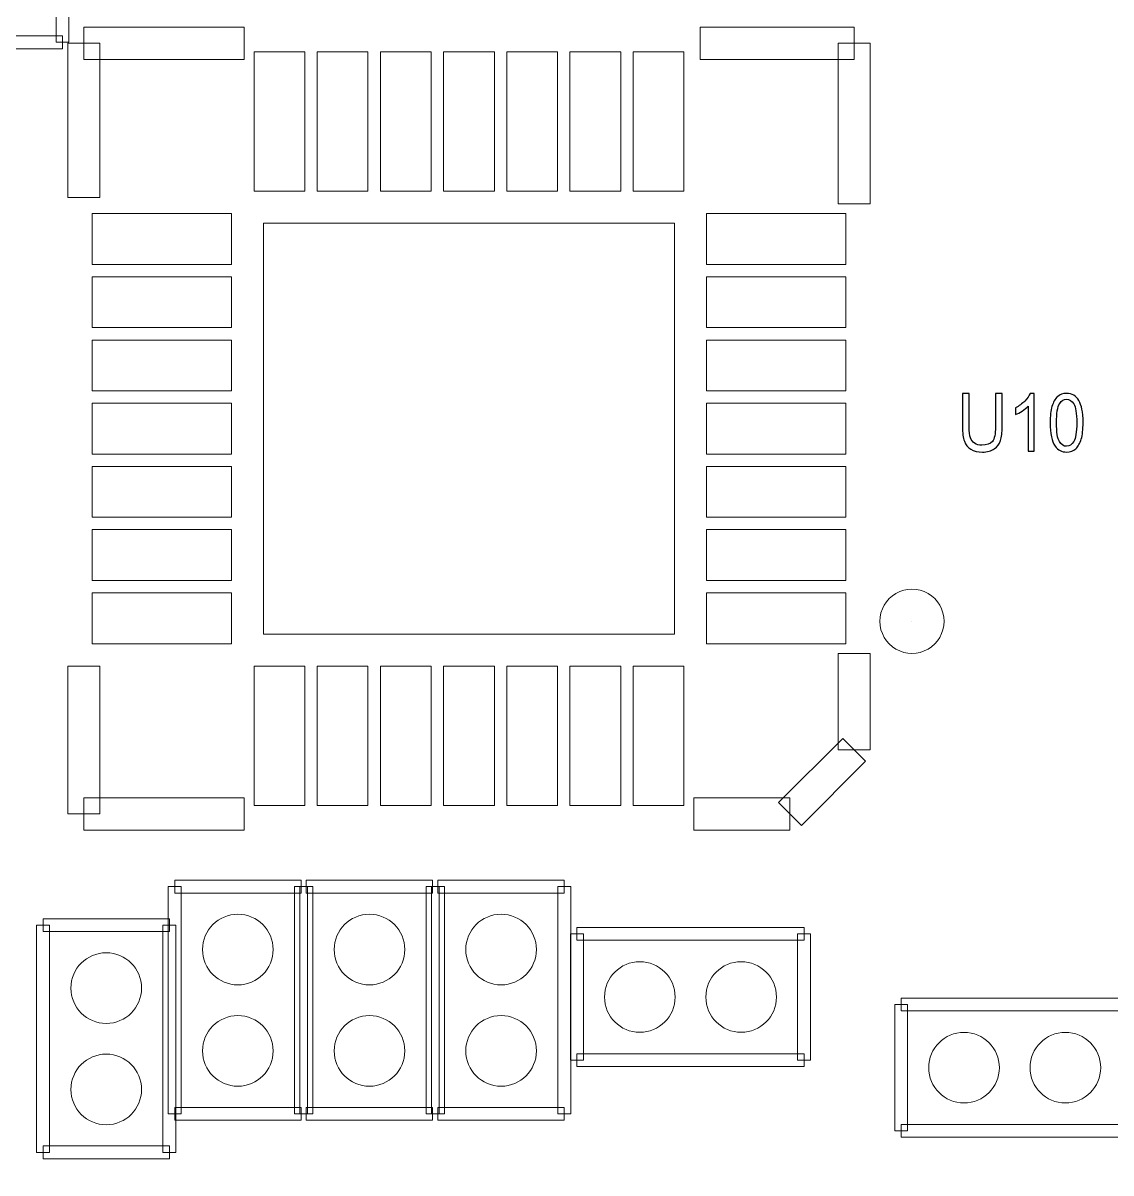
# Model space of a CAD drawing. Header units: millimetres. Extents: x -62 to 58, y -47 to 48.
# Drawn here: x 6.33 to 14.94, y 3.84 to 12.94 of the extents above; entities that cross this region are included whole.
import ezdxf

# ---------------------------------------------------------------- set-up
doc = ezdxf.new("R2010")
doc.units = ezdxf.units.MM
doc.header["$MEASUREMENT"] = 0
for name, color, linetype in [('BG_OUTLINE', 7, 'Continuous'), ('PG_SILKSCREEN_TOP', 7, 'Continuous'), ('PIN_SOLDERMASK_TOP', 7, 'Continuous'), ('RD_SILKSCREEN_TOP', 7, 'Continuous')]:
    doc.layers.add(name, color=color, linetype=linetype)

msp = doc.modelspace()

# ---------------------------------------------------------------- linework, layer by layer
at = {"layer": 'BG_OUTLINE', "lineweight": 9}
msp.add_open_spline([(-39.9999, -35.8165), (-39.9999, -35.8165), (-39.9999, 34.1833), (-39.9999, 34.1833), (-39.9999, 34.1833), (-39.9999, 34.1833), (39.9999, 34.1833), (39.9999, 34.1833), (39.9999, 34.1833), (39.9999, 34.1833), (39.9999, -35.8165), (39.9999, -35.8165), (39.9999, -35.8165), (39.9999, -35.8165), (-39.9999, -35.8165), (-39.9999, -35.8165)], degree=3, knots=[0, 0, 0, 0, 0.25, 0.25, 0.25, 0.25, 0.5, 0.5, 0.5, 0.5, 0.75, 0.75, 0.75, 0.75, 1, 1, 1, 1], dxfattribs=at)
at = {"layer": 'PG_SILKSCREEN_TOP', "lineweight": 9}
for points, knots in [([(6.5879, 13.784), (6.5879, 13.784), (6.6895, 13.784), (6.6895, 13.784), (6.6895, 13.784), (6.6895, 13.784), (6.6895, 12.7843), (6.6895, 12.7843), (6.6895, 12.7843), (6.6895, 12.7843), (6.5879, 12.7843), (6.5879, 12.7843), (6.5879, 12.7843), (6.5879, 12.7843), (6.5879, 13.784), (6.5879, 13.784)], [0, 0, 0, 0, 0.25, 0.25, 0.25, 0.25, 0.5, 0.5, 0.5, 0.5, 0.75, 0.75, 0.75, 0.75, 1, 1, 1, 1]), ([(6.6387, 12.8351), (6.6387, 12.8351), (6.6387, 12.7335), (6.6387, 12.7335), (6.6387, 12.7335), (6.6387, 12.7335), (4.842, 12.7335), (4.842, 12.7335), (4.842, 12.7335), (4.842, 12.7335), (4.842, 12.8351), (4.842, 12.8351), (4.842, 12.8351), (4.842, 12.8351), (6.6387, 12.8351), (6.6387, 12.8351)], [0, 0, 0, 0, 0.25, 0.25, 0.25, 0.25, 0.5, 0.5, 0.5, 0.5, 0.75, 0.75, 0.75, 0.75, 1, 1, 1, 1]), ([(8.0772, 12.9031), (8.0772, 12.9031), (8.0772, 12.6491), (8.0772, 12.6491), (8.0772, 12.6491), (8.0772, 12.6491), (6.8071, 12.6491), (6.8071, 12.6491), (6.8071, 12.6491), (6.8071, 12.6491), (6.8071, 12.9031), (6.8071, 12.9031), (6.8071, 12.9031), (6.8071, 12.9031), (8.0772, 12.9031), (8.0772, 12.9031)], [0, 0, 0, 0, 0.25, 0.25, 0.25, 0.25, 0.5, 0.5, 0.5, 0.5, 0.75, 0.75, 0.75, 0.75, 1, 1, 1, 1]), ([(12.9031, 12.9031), (12.9031, 12.9031), (12.9031, 12.6491), (12.9031, 12.6491), (12.9031, 12.6491), (12.9031, 12.6491), (11.684, 12.6491), (11.684, 12.6491), (11.684, 12.6491), (11.684, 12.6491), (11.684, 12.9031), (11.684, 12.9031), (11.684, 12.9031), (11.684, 12.9031), (12.9031, 12.9031), (12.9031, 12.9031)], [0, 0, 0, 0, 0.25, 0.25, 0.25, 0.25, 0.5, 0.5, 0.5, 0.5, 0.75, 0.75, 0.75, 0.75, 1, 1, 1, 1]), ([(6.6801, 12.7761), (6.6801, 12.7761), (6.9342, 12.7761), (6.9342, 12.7761), (6.9342, 12.7761), (6.9342, 12.7761), (6.9342, 11.5569), (6.9342, 11.5569), (6.9342, 11.5569), (6.9342, 11.5569), (6.6801, 11.5569), (6.6801, 11.5569), (6.6801, 11.5569), (6.6801, 11.5569), (6.6801, 12.7761), (6.6801, 12.7761)], [0, 0, 0, 0, 0.25, 0.25, 0.25, 0.25, 0.5, 0.5, 0.5, 0.5, 0.75, 0.75, 0.75, 0.75, 1, 1, 1, 1]), ([(13.0302, 11.5061), (13.0302, 11.5061), (12.7761, 11.5061), (12.7761, 11.5061), (12.7761, 11.5061), (12.7761, 11.5061), (12.7761, 12.7761), (12.7761, 12.7761), (12.7761, 12.7761), (12.7761, 12.7761), (13.0302, 12.7761), (13.0302, 12.7761), (13.0302, 12.7761), (13.0302, 12.7761), (13.0302, 11.5061), (13.0302, 11.5061)], [0, 0, 0, 0, 0.25, 0.25, 0.25, 0.25, 0.5, 0.5, 0.5, 0.5, 0.75, 0.75, 0.75, 0.75, 1, 1, 1, 1]), ([(13.1063, 8.2041), (13.1063, 8.2949), (13.1548, 8.3787), (13.2333, 8.4241), (13.2333, 8.4241), (13.3119, 8.4695), (13.4088, 8.4695), (13.4873, 8.4241), (13.4873, 8.4241), (13.5659, 8.3787), (13.6143, 8.2949), (13.6143, 8.2041)], [0, 0, 0, 0, 0.333333, 0.333333, 0.333333, 0.333333, 0.666667, 0.666667, 0.666667, 0.666667, 1, 1, 1, 1]), ([(13.6143, 8.2041), (13.6143, 8.1134), (13.5659, 8.0296), (13.4873, 7.9842), (13.4873, 7.9842), (13.4088, 7.9388), (13.3119, 7.9388), (13.2333, 7.9842), (13.2333, 7.9842), (13.1548, 8.0296), (13.1063, 8.1134), (13.1063, 8.2041)], [0, 0, 0, 0, 0.333333, 0.333333, 0.333333, 0.333333, 0.666667, 0.666667, 0.666667, 0.666667, 1, 1, 1, 1]), ([(13.3603, 8.2041), (13.3603, 8.2041), (13.3603, 8.2041), (13.3603, 8.2041), (13.3603, 8.2041), (13.3603, 8.2041), (13.3603, 8.2041), (13.3603, 8.2041), (13.3603, 8.2041), (13.3603, 8.2041), (13.3603, 8.2041), (13.3603, 8.2041)], [0, 0, 0, 0, 0.333333, 0.333333, 0.333333, 0.333333, 0.666667, 0.666667, 0.666667, 0.666667, 1, 1, 1, 1]), ([(13.3603, 8.2041), (13.3603, 8.2041), (13.3603, 8.2041), (13.3603, 8.2041), (13.3603, 8.2041), (13.3603, 8.2041), (13.3603, 8.2041), (13.3603, 8.2041), (13.3603, 8.2041), (13.3603, 8.2041), (13.3603, 8.2041), (13.3603, 8.2041)], [0, 0, 0, 0, 0.333333, 0.333333, 0.333333, 0.333333, 0.666667, 0.666667, 0.666667, 0.666667, 1, 1, 1, 1]), ([(12.7761, 7.9501), (12.7761, 7.9501), (13.0302, 7.9501), (13.0302, 7.9501), (13.0302, 7.9501), (13.0302, 7.9501), (13.0302, 7.1881), (13.0302, 7.1881), (13.0302, 7.1881), (13.0302, 7.1881), (12.7761, 7.1881), (12.7761, 7.1881), (12.7761, 7.1881), (12.7761, 7.1881), (12.7761, 7.9501), (12.7761, 7.9501)], [0, 0, 0, 0, 0.25, 0.25, 0.25, 0.25, 0.5, 0.5, 0.5, 0.5, 0.75, 0.75, 0.75, 0.75, 1, 1, 1, 1]), ([(6.9342, 6.6801), (6.9342, 6.6801), (6.6801, 6.6801), (6.6801, 6.6801), (6.6801, 6.6801), (6.6801, 6.6801), (6.6801, 7.8485), (6.6801, 7.8485), (6.6801, 7.8485), (6.6801, 7.8485), (6.9342, 7.8485), (6.9342, 7.8485), (6.9342, 7.8485), (6.9342, 7.8485), (6.9342, 6.6801), (6.9342, 6.6801)], [0, 0, 0, 0, 0.25, 0.25, 0.25, 0.25, 0.5, 0.5, 0.5, 0.5, 0.75, 0.75, 0.75, 0.75, 1, 1, 1, 1]), ([(12.8133, 7.278), (12.8133, 7.278), (12.993, 7.0983), (12.993, 7.0983), (12.993, 7.0983), (12.993, 7.0983), (12.485, 6.5903), (12.485, 6.5903), (12.485, 6.5903), (12.485, 6.5903), (12.3053, 6.77), (12.3053, 6.77), (12.3053, 6.77), (12.3053, 6.77), (12.8133, 7.278), (12.8133, 7.278)], [0, 0, 0, 0, 0.25, 0.25, 0.25, 0.25, 0.5, 0.5, 0.5, 0.5, 0.75, 0.75, 0.75, 0.75, 1, 1, 1, 1]), ([(8.0772, 6.8071), (8.0772, 6.8071), (8.0772, 6.5531), (8.0772, 6.5531), (8.0772, 6.5531), (8.0772, 6.5531), (6.8071, 6.5531), (6.8071, 6.5531), (6.8071, 6.5531), (6.8071, 6.5531), (6.8071, 6.8071), (6.8071, 6.8071), (6.8071, 6.8071), (6.8071, 6.8071), (8.0772, 6.8071), (8.0772, 6.8071)], [0, 0, 0, 0, 0.25, 0.25, 0.25, 0.25, 0.5, 0.5, 0.5, 0.5, 0.75, 0.75, 0.75, 0.75, 1, 1, 1, 1]), ([(12.3951, 6.8071), (12.3951, 6.8071), (12.3951, 6.5531), (12.3951, 6.5531), (12.3951, 6.5531), (12.3951, 6.5531), (11.6332, 6.5531), (11.6332, 6.5531), (11.6332, 6.5531), (11.6332, 6.5531), (11.6332, 6.8071), (11.6332, 6.8071), (11.6332, 6.8071), (11.6332, 6.8071), (12.3951, 6.8071), (12.3951, 6.8071)], [0, 0, 0, 0, 0.25, 0.25, 0.25, 0.25, 0.5, 0.5, 0.5, 0.5, 0.75, 0.75, 0.75, 0.75, 1, 1, 1, 1]), ([(7.5773, 4.3086), (7.5773, 4.3086), (7.4757, 4.3086), (7.4757, 4.3086), (7.4757, 4.3086), (7.4757, 4.3086), (7.4757, 6.1053), (7.4757, 6.1053), (7.4757, 6.1053), (7.4757, 6.1053), (7.5773, 6.1053), (7.5773, 6.1053), (7.5773, 6.1053), (7.5773, 6.1053), (7.5773, 4.3086), (7.5773, 4.3086)], [0, 0, 0, 0, 0.25, 0.25, 0.25, 0.25, 0.5, 0.5, 0.5, 0.5, 0.75, 0.75, 0.75, 0.75, 1, 1, 1, 1]), ([(7.5265, 6.0545), (7.5265, 6.0545), (7.5265, 6.1561), (7.5265, 6.1561), (7.5265, 6.1561), (7.5265, 6.1561), (8.5262, 6.1561), (8.5262, 6.1561), (8.5262, 6.1561), (8.5262, 6.1561), (8.5262, 6.0545), (8.5262, 6.0545), (8.5262, 6.0545), (8.5262, 6.0545), (7.5265, 6.0545), (7.5265, 6.0545)], [0, 0, 0, 0, 0.25, 0.25, 0.25, 0.25, 0.5, 0.5, 0.5, 0.5, 0.75, 0.75, 0.75, 0.75, 1, 1, 1, 1]), ([(8.4754, 6.1053), (8.4754, 6.1053), (8.577, 6.1053), (8.577, 6.1053), (8.577, 6.1053), (8.577, 6.1053), (8.577, 4.3086), (8.577, 4.3086), (8.577, 4.3086), (8.577, 4.3086), (8.4754, 4.3086), (8.4754, 4.3086), (8.4754, 4.3086), (8.4754, 4.3086), (8.4754, 6.1053), (8.4754, 6.1053)], [0, 0, 0, 0, 0.25, 0.25, 0.25, 0.25, 0.5, 0.5, 0.5, 0.5, 0.75, 0.75, 0.75, 0.75, 1, 1, 1, 1]), ([(8.6187, 4.3086), (8.6187, 4.3086), (8.5171, 4.3086), (8.5171, 4.3086), (8.5171, 4.3086), (8.5171, 4.3086), (8.5171, 6.1053), (8.5171, 6.1053), (8.5171, 6.1053), (8.5171, 6.1053), (8.6187, 6.1053), (8.6187, 6.1053), (8.6187, 6.1053), (8.6187, 6.1053), (8.6187, 4.3086), (8.6187, 4.3086)], [0, 0, 0, 0, 0.25, 0.25, 0.25, 0.25, 0.5, 0.5, 0.5, 0.5, 0.75, 0.75, 0.75, 0.75, 1, 1, 1, 1]), ([(8.5679, 6.0545), (8.5679, 6.0545), (8.5679, 6.1561), (8.5679, 6.1561), (8.5679, 6.1561), (8.5679, 6.1561), (9.5676, 6.1561), (9.5676, 6.1561), (9.5676, 6.1561), (9.5676, 6.1561), (9.5676, 6.0545), (9.5676, 6.0545), (9.5676, 6.0545), (9.5676, 6.0545), (8.5679, 6.0545), (8.5679, 6.0545)], [0, 0, 0, 0, 0.25, 0.25, 0.25, 0.25, 0.5, 0.5, 0.5, 0.5, 0.75, 0.75, 0.75, 0.75, 1, 1, 1, 1]), ([(9.5168, 6.1053), (9.5168, 6.1053), (9.6184, 6.1053), (9.6184, 6.1053), (9.6184, 6.1053), (9.6184, 6.1053), (9.6184, 4.3086), (9.6184, 4.3086), (9.6184, 4.3086), (9.6184, 4.3086), (9.5168, 4.3086), (9.5168, 4.3086), (9.5168, 4.3086), (9.5168, 4.3086), (9.5168, 6.1053), (9.5168, 6.1053)], [0, 0, 0, 0, 0.25, 0.25, 0.25, 0.25, 0.5, 0.5, 0.5, 0.5, 0.75, 0.75, 0.75, 0.75, 1, 1, 1, 1]), ([(9.6601, 4.3086), (9.6601, 4.3086), (9.5585, 4.3086), (9.5585, 4.3086), (9.5585, 4.3086), (9.5585, 4.3086), (9.5585, 6.1053), (9.5585, 6.1053), (9.5585, 6.1053), (9.5585, 6.1053), (9.6601, 6.1053), (9.6601, 6.1053), (9.6601, 6.1053), (9.6601, 6.1053), (9.6601, 4.3086), (9.6601, 4.3086)], [0, 0, 0, 0, 0.25, 0.25, 0.25, 0.25, 0.5, 0.5, 0.5, 0.5, 0.75, 0.75, 0.75, 0.75, 1, 1, 1, 1]), ([(9.6093, 6.0545), (9.6093, 6.0545), (9.6093, 6.1561), (9.6093, 6.1561), (9.6093, 6.1561), (9.6093, 6.1561), (10.609, 6.1561), (10.609, 6.1561), (10.609, 6.1561), (10.609, 6.1561), (10.609, 6.0545), (10.609, 6.0545), (10.609, 6.0545), (10.609, 6.0545), (9.6093, 6.0545), (9.6093, 6.0545)], [0, 0, 0, 0, 0.25, 0.25, 0.25, 0.25, 0.5, 0.5, 0.5, 0.5, 0.75, 0.75, 0.75, 0.75, 1, 1, 1, 1]), ([(10.5582, 6.1053), (10.5582, 6.1053), (10.6598, 6.1053), (10.6598, 6.1053), (10.6598, 6.1053), (10.6598, 6.1053), (10.6598, 4.3086), (10.6598, 4.3086), (10.6598, 4.3086), (10.6598, 4.3086), (10.5582, 4.3086), (10.5582, 4.3086), (10.5582, 4.3086), (10.5582, 4.3086), (10.5582, 6.1053), (10.5582, 6.1053)], [0, 0, 0, 0, 0.25, 0.25, 0.25, 0.25, 0.5, 0.5, 0.5, 0.5, 0.75, 0.75, 0.75, 0.75, 1, 1, 1, 1]), ([(6.4851, 5.7497), (6.4851, 5.7497), (6.4851, 5.8513), (6.4851, 5.8513), (6.4851, 5.8513), (6.4851, 5.8513), (7.4848, 5.8513), (7.4848, 5.8513), (7.4848, 5.8513), (7.4848, 5.8513), (7.4848, 5.7497), (7.4848, 5.7497), (7.4848, 5.7497), (7.4848, 5.7497), (6.4851, 5.7497), (6.4851, 5.7497)], [0, 0, 0, 0, 0.25, 0.25, 0.25, 0.25, 0.5, 0.5, 0.5, 0.5, 0.75, 0.75, 0.75, 0.75, 1, 1, 1, 1]), ([(6.5359, 4.0038), (6.5359, 4.0038), (6.4343, 4.0038), (6.4343, 4.0038), (6.4343, 4.0038), (6.4343, 4.0038), (6.4343, 5.8005), (6.4343, 5.8005), (6.4343, 5.8005), (6.4343, 5.8005), (6.5359, 5.8005), (6.5359, 5.8005), (6.5359, 5.8005), (6.5359, 5.8005), (6.5359, 4.0038), (6.5359, 4.0038)], [0, 0, 0, 0, 0.25, 0.25, 0.25, 0.25, 0.5, 0.5, 0.5, 0.5, 0.75, 0.75, 0.75, 0.75, 1, 1, 1, 1]), ([(7.434, 5.8005), (7.434, 5.8005), (7.5356, 5.8005), (7.5356, 5.8005), (7.5356, 5.8005), (7.5356, 5.8005), (7.5356, 4.0038), (7.5356, 4.0038), (7.5356, 4.0038), (7.5356, 4.0038), (7.434, 4.0038), (7.434, 4.0038), (7.434, 4.0038), (7.434, 4.0038), (7.434, 5.8005), (7.434, 5.8005)], [0, 0, 0, 0, 0.25, 0.25, 0.25, 0.25, 0.5, 0.5, 0.5, 0.5, 0.75, 0.75, 0.75, 0.75, 1, 1, 1, 1]), ([(10.7602, 4.7325), (10.7602, 4.7325), (10.6586, 4.7325), (10.6586, 4.7325), (10.6586, 4.7325), (10.6586, 4.7325), (10.6586, 5.7322), (10.6586, 5.7322), (10.6586, 5.7322), (10.6586, 5.7322), (10.7602, 5.7322), (10.7602, 5.7322), (10.7602, 5.7322), (10.7602, 5.7322), (10.7602, 4.7325), (10.7602, 4.7325)], [0, 0, 0, 0, 0.25, 0.25, 0.25, 0.25, 0.5, 0.5, 0.5, 0.5, 0.75, 0.75, 0.75, 0.75, 1, 1, 1, 1]), ([(10.7094, 5.6814), (10.7094, 5.6814), (10.7094, 5.783), (10.7094, 5.783), (10.7094, 5.783), (10.7094, 5.783), (12.5061, 5.783), (12.5061, 5.783), (12.5061, 5.783), (12.5061, 5.783), (12.5061, 5.6814), (12.5061, 5.6814), (12.5061, 5.6814), (12.5061, 5.6814), (10.7094, 5.6814), (10.7094, 5.6814)], [0, 0, 0, 0, 0.25, 0.25, 0.25, 0.25, 0.5, 0.5, 0.5, 0.5, 0.75, 0.75, 0.75, 0.75, 1, 1, 1, 1]), ([(12.4553, 5.7322), (12.4553, 5.7322), (12.5569, 5.7322), (12.5569, 5.7322), (12.5569, 5.7322), (12.5569, 5.7322), (12.5569, 4.7325), (12.5569, 4.7325), (12.5569, 4.7325), (12.5569, 4.7325), (12.4553, 4.7325), (12.4553, 4.7325), (12.4553, 4.7325), (12.4553, 4.7325), (12.4553, 5.7322), (12.4553, 5.7322)], [0, 0, 0, 0, 0.25, 0.25, 0.25, 0.25, 0.5, 0.5, 0.5, 0.5, 0.75, 0.75, 0.75, 0.75, 1, 1, 1, 1]), ([(13.2748, 5.1226), (13.2748, 5.1226), (13.2748, 5.2242), (13.2748, 5.2242), (13.2748, 5.2242), (13.2748, 5.2242), (15.0715, 5.2242), (15.0715, 5.2242), (15.0715, 5.2242), (15.0715, 5.2242), (15.0715, 5.1226), (15.0715, 5.1226), (15.0715, 5.1226), (15.0715, 5.1226), (13.2748, 5.1226), (13.2748, 5.1226)], [0, 0, 0, 0, 0.25, 0.25, 0.25, 0.25, 0.5, 0.5, 0.5, 0.5, 0.75, 0.75, 0.75, 0.75, 1, 1, 1, 1]), ([(13.3256, 4.1737), (13.3256, 4.1737), (13.224, 4.1737), (13.224, 4.1737), (13.224, 4.1737), (13.224, 4.1737), (13.224, 5.1734), (13.224, 5.1734), (13.224, 5.1734), (13.224, 5.1734), (13.3256, 5.1734), (13.3256, 5.1734), (13.3256, 5.1734), (13.3256, 5.1734), (13.3256, 4.1737), (13.3256, 4.1737)], [0, 0, 0, 0, 0.25, 0.25, 0.25, 0.25, 0.5, 0.5, 0.5, 0.5, 0.75, 0.75, 0.75, 0.75, 1, 1, 1, 1]), ([(12.5061, 4.7833), (12.5061, 4.7833), (12.5061, 4.6817), (12.5061, 4.6817), (12.5061, 4.6817), (12.5061, 4.6817), (10.7094, 4.6817), (10.7094, 4.6817), (10.7094, 4.6817), (10.7094, 4.6817), (10.7094, 4.7833), (10.7094, 4.7833), (10.7094, 4.7833), (10.7094, 4.7833), (12.5061, 4.7833), (12.5061, 4.7833)], [0, 0, 0, 0, 0.25, 0.25, 0.25, 0.25, 0.5, 0.5, 0.5, 0.5, 0.75, 0.75, 0.75, 0.75, 1, 1, 1, 1]), ([(8.5262, 4.3594), (8.5262, 4.3594), (8.5262, 4.2578), (8.5262, 4.2578), (8.5262, 4.2578), (8.5262, 4.2578), (7.5265, 4.2578), (7.5265, 4.2578), (7.5265, 4.2578), (7.5265, 4.2578), (7.5265, 4.3594), (7.5265, 4.3594), (7.5265, 4.3594), (7.5265, 4.3594), (8.5262, 4.3594), (8.5262, 4.3594)], [0, 0, 0, 0, 0.25, 0.25, 0.25, 0.25, 0.5, 0.5, 0.5, 0.5, 0.75, 0.75, 0.75, 0.75, 1, 1, 1, 1]), ([(9.5676, 4.3594), (9.5676, 4.3594), (9.5676, 4.2578), (9.5676, 4.2578), (9.5676, 4.2578), (9.5676, 4.2578), (8.5679, 4.2578), (8.5679, 4.2578), (8.5679, 4.2578), (8.5679, 4.2578), (8.5679, 4.3594), (8.5679, 4.3594), (8.5679, 4.3594), (8.5679, 4.3594), (9.5676, 4.3594), (9.5676, 4.3594)], [0, 0, 0, 0, 0.25, 0.25, 0.25, 0.25, 0.5, 0.5, 0.5, 0.5, 0.75, 0.75, 0.75, 0.75, 1, 1, 1, 1]), ([(10.609, 4.3594), (10.609, 4.3594), (10.609, 4.2578), (10.609, 4.2578), (10.609, 4.2578), (10.609, 4.2578), (9.6093, 4.2578), (9.6093, 4.2578), (9.6093, 4.2578), (9.6093, 4.2578), (9.6093, 4.3594), (9.6093, 4.3594), (9.6093, 4.3594), (9.6093, 4.3594), (10.609, 4.3594), (10.609, 4.3594)], [0, 0, 0, 0, 0.25, 0.25, 0.25, 0.25, 0.5, 0.5, 0.5, 0.5, 0.75, 0.75, 0.75, 0.75, 1, 1, 1, 1]), ([(15.0715, 4.2245), (15.0715, 4.2245), (15.0715, 4.1229), (15.0715, 4.1229), (15.0715, 4.1229), (15.0715, 4.1229), (13.2748, 4.1229), (13.2748, 4.1229), (13.2748, 4.1229), (13.2748, 4.1229), (13.2748, 4.2245), (13.2748, 4.2245), (13.2748, 4.2245), (13.2748, 4.2245), (15.0715, 4.2245), (15.0715, 4.2245)], [0, 0, 0, 0, 0.25, 0.25, 0.25, 0.25, 0.5, 0.5, 0.5, 0.5, 0.75, 0.75, 0.75, 0.75, 1, 1, 1, 1]), ([(7.4848, 4.0546), (7.4848, 4.0546), (7.4848, 3.953), (7.4848, 3.953), (7.4848, 3.953), (7.4848, 3.953), (6.4851, 3.953), (6.4851, 3.953), (6.4851, 3.953), (6.4851, 3.953), (6.4851, 4.0546), (6.4851, 4.0546), (6.4851, 4.0546), (6.4851, 4.0546), (7.4848, 4.0546), (7.4848, 4.0546)], [0, 0, 0, 0, 0.25, 0.25, 0.25, 0.25, 0.5, 0.5, 0.5, 0.5, 0.75, 0.75, 0.75, 0.75, 1, 1, 1, 1])]:
    msp.add_open_spline(points, degree=3, knots=knots, dxfattribs=at)
at = {"layer": 'PIN_SOLDERMASK_TOP', "lineweight": 9}
for points in [[(8.5558, 12.709), (8.5558, 12.709), (8.5558, 11.6074), (8.5558, 11.6074), (8.5558, 11.6074), (8.5558, 11.6074), (8.1542, 11.6074), (8.1542, 11.6074), (8.1542, 11.6074), (8.1542, 11.6074), (8.1542, 12.709), (8.1542, 12.709), (8.1542, 12.709), (8.1542, 12.709), (8.5558, 12.709), (8.5558, 12.709)], [(9.056, 12.709), (9.056, 12.709), (9.056, 11.6074), (9.056, 11.6074), (9.056, 11.6074), (9.056, 11.6074), (8.6544, 11.6074), (8.6544, 11.6074), (8.6544, 11.6074), (8.6544, 11.6074), (8.6544, 12.709), (8.6544, 12.709), (8.6544, 12.709), (8.6544, 12.709), (9.056, 12.709), (9.056, 12.709)], [(9.5558, 12.709), (9.5558, 12.709), (9.5558, 11.6074), (9.5558, 11.6074), (9.5558, 11.6074), (9.5558, 11.6074), (9.1542, 11.6074), (9.1542, 11.6074), (9.1542, 11.6074), (9.1542, 11.6074), (9.1542, 12.709), (9.1542, 12.709), (9.1542, 12.709), (9.1542, 12.709), (9.5558, 12.709), (9.5558, 12.709)], [(10.056, 12.709), (10.056, 12.709), (10.056, 11.6074), (10.056, 11.6074), (10.056, 11.6074), (10.056, 11.6074), (9.6543, 11.6074), (9.6543, 11.6074), (9.6543, 11.6074), (9.6543, 11.6074), (9.6543, 12.709), (9.6543, 12.709), (9.6543, 12.709), (9.6543, 12.709), (10.056, 12.709), (10.056, 12.709)], [(10.5561, 12.709), (10.5561, 12.709), (10.5561, 11.6074), (10.5561, 11.6074), (10.5561, 11.6074), (10.5561, 11.6074), (10.1545, 11.6074), (10.1545, 11.6074), (10.1545, 11.6074), (10.1545, 11.6074), (10.1545, 12.709), (10.1545, 12.709), (10.1545, 12.709), (10.1545, 12.709), (10.5561, 12.709), (10.5561, 12.709)], [(11.0559, 12.709), (11.0559, 12.709), (11.0559, 11.6074), (11.0559, 11.6074), (11.0559, 11.6074), (11.0559, 11.6074), (10.6543, 11.6074), (10.6543, 11.6074), (10.6543, 11.6074), (10.6543, 11.6074), (10.6543, 12.709), (10.6543, 12.709), (10.6543, 12.709), (10.6543, 12.709), (11.0559, 12.709), (11.0559, 12.709)], [(11.5561, 12.709), (11.5561, 12.709), (11.5561, 11.6074), (11.5561, 11.6074), (11.5561, 11.6074), (11.5561, 11.6074), (11.1545, 11.6074), (11.1545, 11.6074), (11.1545, 11.6074), (11.1545, 11.6074), (11.1545, 12.709), (11.1545, 12.709), (11.1545, 12.709), (11.1545, 12.709), (11.5561, 12.709), (11.5561, 12.709)], [(7.9759, 11.4291), (7.9759, 11.4291), (7.9759, 11.0275), (7.9759, 11.0275), (7.9759, 11.0275), (7.9759, 11.0275), (6.8743, 11.0275), (6.8743, 11.0275), (6.8743, 11.0275), (6.8743, 11.0275), (6.8743, 11.4291), (6.8743, 11.4291), (6.8743, 11.4291), (6.8743, 11.4291), (7.9759, 11.4291), (7.9759, 11.4291)], [(12.836, 11.4291), (12.836, 11.4291), (12.836, 11.0275), (12.836, 11.0275), (12.836, 11.0275), (12.836, 11.0275), (11.7344, 11.0275), (11.7344, 11.0275), (11.7344, 11.0275), (11.7344, 11.0275), (11.7344, 11.4291), (11.7344, 11.4291), (11.7344, 11.4291), (11.7344, 11.4291), (12.836, 11.4291), (12.836, 11.4291)], [(11.481, 11.354), (11.481, 11.354), (11.481, 8.1023), (11.481, 8.1023), (11.481, 8.1023), (11.481, 8.1023), (8.2293, 8.1023), (8.2293, 8.1023), (8.2293, 8.1023), (8.2293, 8.1023), (8.2293, 11.354), (8.2293, 11.354), (8.2293, 11.354), (8.2293, 11.354), (11.481, 11.354), (11.481, 11.354)], [(7.9759, 10.9289), (7.9759, 10.9289), (7.9759, 10.5273), (7.9759, 10.5273), (7.9759, 10.5273), (7.9759, 10.5273), (6.8743, 10.5273), (6.8743, 10.5273), (6.8743, 10.5273), (6.8743, 10.5273), (6.8743, 10.9289), (6.8743, 10.9289), (6.8743, 10.9289), (6.8743, 10.9289), (7.9759, 10.9289), (7.9759, 10.9289)], [(12.836, 10.9289), (12.836, 10.9289), (12.836, 10.5273), (12.836, 10.5273), (12.836, 10.5273), (12.836, 10.5273), (11.7344, 10.5273), (11.7344, 10.5273), (11.7344, 10.5273), (11.7344, 10.5273), (11.7344, 10.9289), (11.7344, 10.9289), (11.7344, 10.9289), (11.7344, 10.9289), (12.836, 10.9289), (12.836, 10.9289)], [(7.9759, 10.4291), (7.9759, 10.4291), (7.9759, 10.0275), (7.9759, 10.0275), (7.9759, 10.0275), (7.9759, 10.0275), (6.8743, 10.0275), (6.8743, 10.0275), (6.8743, 10.0275), (6.8743, 10.0275), (6.8743, 10.4291), (6.8743, 10.4291), (6.8743, 10.4291), (6.8743, 10.4291), (7.9759, 10.4291), (7.9759, 10.4291)], [(12.836, 10.4291), (12.836, 10.4291), (12.836, 10.0275), (12.836, 10.0275), (12.836, 10.0275), (12.836, 10.0275), (11.7344, 10.0275), (11.7344, 10.0275), (11.7344, 10.0275), (11.7344, 10.0275), (11.7344, 10.4291), (11.7344, 10.4291), (11.7344, 10.4291), (11.7344, 10.4291), (12.836, 10.4291), (12.836, 10.4291)], [(7.9759, 9.9289), (7.9759, 9.9289), (7.9759, 9.5273), (7.9759, 9.5273), (7.9759, 9.5273), (7.9759, 9.5273), (6.8743, 9.5273), (6.8743, 9.5273), (6.8743, 9.5273), (6.8743, 9.5273), (6.8743, 9.9289), (6.8743, 9.9289), (6.8743, 9.9289), (6.8743, 9.9289), (7.9759, 9.9289), (7.9759, 9.9289)], [(12.836, 9.9289), (12.836, 9.9289), (12.836, 9.5273), (12.836, 9.5273), (12.836, 9.5273), (12.836, 9.5273), (11.7344, 9.5273), (11.7344, 9.5273), (11.7344, 9.5273), (11.7344, 9.5273), (11.7344, 9.9289), (11.7344, 9.9289), (11.7344, 9.9289), (11.7344, 9.9289), (12.836, 9.9289), (12.836, 9.9289)], [(7.9759, 9.4288), (7.9759, 9.4288), (7.9759, 9.0272), (7.9759, 9.0272), (7.9759, 9.0272), (7.9759, 9.0272), (6.8743, 9.0272), (6.8743, 9.0272), (6.8743, 9.0272), (6.8743, 9.0272), (6.8743, 9.4288), (6.8743, 9.4288), (6.8743, 9.4288), (6.8743, 9.4288), (7.9759, 9.4288), (7.9759, 9.4288)], [(12.836, 9.4288), (12.836, 9.4288), (12.836, 9.0272), (12.836, 9.0272), (12.836, 9.0272), (12.836, 9.0272), (11.7344, 9.0272), (11.7344, 9.0272), (11.7344, 9.0272), (11.7344, 9.0272), (11.7344, 9.4288), (11.7344, 9.4288), (11.7344, 9.4288), (11.7344, 9.4288), (12.836, 9.4288), (12.836, 9.4288)], [(7.9759, 8.929), (7.9759, 8.929), (7.9759, 8.5274), (7.9759, 8.5274), (7.9759, 8.5274), (7.9759, 8.5274), (6.8743, 8.5274), (6.8743, 8.5274), (6.8743, 8.5274), (6.8743, 8.5274), (6.8743, 8.929), (6.8743, 8.929), (6.8743, 8.929), (6.8743, 8.929), (7.9759, 8.929), (7.9759, 8.929)], [(12.836, 8.929), (12.836, 8.929), (12.836, 8.5274), (12.836, 8.5274), (12.836, 8.5274), (12.836, 8.5274), (11.7344, 8.5274), (11.7344, 8.5274), (11.7344, 8.5274), (11.7344, 8.5274), (11.7344, 8.929), (11.7344, 8.929), (11.7344, 8.929), (11.7344, 8.929), (12.836, 8.929), (12.836, 8.929)], [(7.9759, 8.4288), (7.9759, 8.4288), (7.9759, 8.0272), (7.9759, 8.0272), (7.9759, 8.0272), (7.9759, 8.0272), (6.8743, 8.0272), (6.8743, 8.0272), (6.8743, 8.0272), (6.8743, 8.0272), (6.8743, 8.4288), (6.8743, 8.4288), (6.8743, 8.4288), (6.8743, 8.4288), (7.9759, 8.4288), (7.9759, 8.4288)], [(12.836, 8.4288), (12.836, 8.4288), (12.836, 8.0272), (12.836, 8.0272), (12.836, 8.0272), (12.836, 8.0272), (11.7344, 8.0272), (11.7344, 8.0272), (11.7344, 8.0272), (11.7344, 8.0272), (11.7344, 8.4288), (11.7344, 8.4288), (11.7344, 8.4288), (11.7344, 8.4288), (12.836, 8.4288), (12.836, 8.4288)], [(8.5558, 7.8489), (8.5558, 7.8489), (8.5558, 6.7473), (8.5558, 6.7473), (8.5558, 6.7473), (8.5558, 6.7473), (8.1542, 6.7473), (8.1542, 6.7473), (8.1542, 6.7473), (8.1542, 6.7473), (8.1542, 7.8489), (8.1542, 7.8489), (8.1542, 7.8489), (8.1542, 7.8489), (8.5558, 7.8489), (8.5558, 7.8489)], [(9.056, 7.8489), (9.056, 7.8489), (9.056, 6.7473), (9.056, 6.7473), (9.056, 6.7473), (9.056, 6.7473), (8.6544, 6.7473), (8.6544, 6.7473), (8.6544, 6.7473), (8.6544, 6.7473), (8.6544, 7.8489), (8.6544, 7.8489), (8.6544, 7.8489), (8.6544, 7.8489), (9.056, 7.8489), (9.056, 7.8489)], [(9.5558, 7.8489), (9.5558, 7.8489), (9.5558, 6.7473), (9.5558, 6.7473), (9.5558, 6.7473), (9.5558, 6.7473), (9.1542, 6.7473), (9.1542, 6.7473), (9.1542, 6.7473), (9.1542, 6.7473), (9.1542, 7.8489), (9.1542, 7.8489), (9.1542, 7.8489), (9.1542, 7.8489), (9.5558, 7.8489), (9.5558, 7.8489)], [(10.056, 7.8489), (10.056, 7.8489), (10.056, 6.7473), (10.056, 6.7473), (10.056, 6.7473), (10.056, 6.7473), (9.6543, 6.7473), (9.6543, 6.7473), (9.6543, 6.7473), (9.6543, 6.7473), (9.6543, 7.8489), (9.6543, 7.8489), (9.6543, 7.8489), (9.6543, 7.8489), (10.056, 7.8489), (10.056, 7.8489)], [(10.5561, 7.8489), (10.5561, 7.8489), (10.5561, 6.7473), (10.5561, 6.7473), (10.5561, 6.7473), (10.5561, 6.7473), (10.1545, 6.7473), (10.1545, 6.7473), (10.1545, 6.7473), (10.1545, 6.7473), (10.1545, 7.8489), (10.1545, 7.8489), (10.1545, 7.8489), (10.1545, 7.8489), (10.5561, 7.8489), (10.5561, 7.8489)], [(11.0559, 7.8489), (11.0559, 7.8489), (11.0559, 6.7473), (11.0559, 6.7473), (11.0559, 6.7473), (11.0559, 6.7473), (10.6543, 6.7473), (10.6543, 6.7473), (10.6543, 6.7473), (10.6543, 6.7473), (10.6543, 7.8489), (10.6543, 7.8489), (10.6543, 7.8489), (10.6543, 7.8489), (11.0559, 7.8489), (11.0559, 7.8489)], [(11.5561, 7.8489), (11.5561, 7.8489), (11.5561, 6.7473), (11.5561, 6.7473), (11.5561, 6.7473), (11.5561, 6.7473), (11.1545, 6.7473), (11.1545, 6.7473), (11.1545, 6.7473), (11.1545, 6.7473), (11.1545, 7.8489), (11.1545, 7.8489), (11.1545, 7.8489), (11.1545, 7.8489), (11.5561, 7.8489), (11.5561, 7.8489)], [(8.3057, 5.6078), (8.3057, 5.7621), (8.1807, 5.8872), (8.0264, 5.8872), (8.0264, 5.8872), (7.872, 5.8872), (7.747, 5.7621), (7.747, 5.6078), (7.747, 5.6078), (7.7469, 5.4535), (7.872, 5.3284), (8.0263, 5.3284), (8.0263, 5.3284), (8.1807, 5.3284), (8.3057, 5.4535), (8.3057, 5.6078)], [(9.3472, 5.6078), (9.3472, 5.7621), (9.2221, 5.8872), (9.0678, 5.8872), (9.0678, 5.8872), (8.9134, 5.8872), (8.7884, 5.7621), (8.7884, 5.6078), (8.7884, 5.6078), (8.7883, 5.4535), (8.9134, 5.3284), (9.0677, 5.3284), (9.0677, 5.3284), (9.2221, 5.3284), (9.3471, 5.4535), (9.3471, 5.6078)], [(10.3886, 5.6078), (10.3886, 5.7621), (10.2635, 5.8872), (10.1092, 5.8872), (10.1092, 5.8872), (9.9548, 5.8872), (9.8298, 5.7621), (9.8298, 5.6078), (9.8298, 5.6078), (9.8297, 5.4535), (9.9548, 5.3284), (10.1091, 5.3284), (10.1091, 5.3284), (10.2635, 5.3284), (10.3885, 5.4535), (10.3885, 5.6078)], [(7.2644, 5.303), (7.2644, 5.4573), (7.1393, 5.5824), (6.985, 5.5824), (6.985, 5.5824), (6.8306, 5.5824), (6.7056, 5.4573), (6.7056, 5.303), (6.7056, 5.303), (6.7055, 5.1487), (6.8306, 5.0236), (6.9849, 5.0236), (6.9849, 5.0236), (7.1393, 5.0236), (7.2643, 5.1487), (7.2643, 5.303)], [(11.4863, 5.2323), (11.4863, 5.3867), (11.3612, 5.5117), (11.2069, 5.5117), (11.2069, 5.5117), (11.0526, 5.5118), (10.9275, 5.3867), (10.9275, 5.2324), (10.9275, 5.2324), (10.9275, 5.078), (11.0526, 4.953), (11.2069, 4.953), (11.2069, 4.953), (11.3612, 4.9529), (11.4863, 5.078), (11.4863, 5.2323)], [(12.288, 5.2323), (12.288, 5.3867), (12.1629, 5.5117), (12.0086, 5.5117), (12.0086, 5.5117), (11.8543, 5.5118), (11.7292, 5.3867), (11.7292, 5.2324), (11.7292, 5.2324), (11.7292, 5.078), (11.8543, 4.953), (12.0086, 4.953), (12.0086, 4.953), (12.1629, 4.9529), (12.288, 5.078), (12.288, 5.2323)], [(8.3057, 4.8061), (8.3057, 4.9604), (8.1807, 5.0855), (8.0264, 5.0855), (8.0264, 5.0855), (7.872, 5.0855), (7.747, 4.9604), (7.747, 4.8061), (7.747, 4.8061), (7.7469, 4.6518), (7.872, 4.5267), (8.0263, 4.5267), (8.0263, 4.5267), (8.1807, 4.5267), (8.3057, 4.6518), (8.3057, 4.8061)], [(9.3472, 4.8061), (9.3472, 4.9604), (9.2221, 5.0855), (9.0678, 5.0855), (9.0678, 5.0855), (8.9134, 5.0855), (8.7884, 4.9604), (8.7884, 4.8061), (8.7884, 4.8061), (8.7883, 4.6518), (8.9134, 4.5267), (9.0677, 4.5267), (9.0677, 4.5267), (9.2221, 4.5267), (9.3471, 4.6518), (9.3471, 4.8061)], [(10.3886, 4.8061), (10.3886, 4.9604), (10.2635, 5.0855), (10.1092, 5.0855), (10.1092, 5.0855), (9.9548, 5.0855), (9.8298, 4.9604), (9.8298, 4.8061), (9.8298, 4.8061), (9.8297, 4.6518), (9.9548, 4.5267), (10.1091, 4.5267), (10.1091, 4.5267), (10.2635, 4.5267), (10.3885, 4.6518), (10.3885, 4.8061)], [(14.0517, 4.6735), (14.0517, 4.8279), (13.9266, 4.9529), (13.7723, 4.9529), (13.7723, 4.9529), (13.618, 4.953), (13.4929, 4.8279), (13.4929, 4.6736), (13.4929, 4.6736), (13.4929, 4.5192), (13.618, 4.3942), (13.7723, 4.3942), (13.7723, 4.3942), (13.9266, 4.3941), (14.0517, 4.5192), (14.0517, 4.6735)], [(14.8534, 4.6735), (14.8534, 4.8279), (14.7283, 4.9529), (14.574, 4.9529), (14.574, 4.9529), (14.4197, 4.953), (14.2946, 4.8279), (14.2946, 4.6736), (14.2946, 4.6736), (14.2946, 4.5192), (14.4197, 4.3942), (14.574, 4.3942), (14.574, 4.3942), (14.7283, 4.3941), (14.8534, 4.5192), (14.8534, 4.6735)], [(7.2644, 4.5013), (7.2644, 4.6556), (7.1393, 4.7807), (6.985, 4.7807), (6.985, 4.7807), (6.8306, 4.7807), (6.7056, 4.6556), (6.7056, 4.5013), (6.7056, 4.5013), (6.7055, 4.347), (6.8306, 4.2219), (6.9849, 4.2219), (6.9849, 4.2219), (7.1393, 4.2219), (7.2643, 4.347), (7.2643, 4.5013)]]:
    msp.add_open_spline(points, degree=3, knots=[0, 0, 0, 0, 0.25, 0.25, 0.25, 0.25, 0.5, 0.5, 0.5, 0.5, 0.75, 0.75, 0.75, 0.75, 1, 1, 1, 1], dxfattribs=at)
at = {"layer": 'RD_SILKSCREEN_TOP', "color": 142}
for points, knots in [([(14.3276, 9.5503), (14.3276, 9.5503), (14.2786, 9.5503), (14.2786, 9.5503), (14.2786, 9.5503), (14.2786, 9.5503), (14.2786, 9.9059), (14.2786, 9.9059), (14.2786, 9.9059), (14.2667, 9.8931), (14.2513, 9.8803), (14.2321, 9.8675), (14.2321, 9.8675), (14.2128, 9.8547), (14.1956, 9.845), (14.1803, 9.8387), (14.1803, 9.8387), (14.1803, 9.8387), (14.1803, 9.8926), (14.1803, 9.8926), (14.1803, 9.8926), (14.2078, 9.9073), (14.2318, 9.9251), (14.2524, 9.9459), (14.2524, 9.9459), (14.2729, 9.9669), (14.2875, 9.9871), (14.2961, 10.0068), (14.2961, 10.0068), (14.2961, 10.0068), (14.3276, 10.0068), (14.3276, 10.0068), (14.3276, 10.0068), (14.3276, 10.0068), (14.3276, 9.5503), (14.3276, 9.5503)], [0, 0, 0, 0, 0.111111, 0.111111, 0.111111, 0.111111, 0.222222, 0.222222, 0.222222, 0.222222, 0.333333, 0.333333, 0.333333, 0.333333, 0.444444, 0.444444, 0.444444, 0.444444, 0.555556, 0.555556, 0.555556, 0.555556, 0.666667, 0.666667, 0.666667, 0.666667, 0.777778, 0.777778, 0.777778, 0.777778, 0.888889, 0.888889, 0.888889, 0.888889, 1, 1, 1, 1]), ([(14.4535, 9.7745), (14.4535, 9.8282), (14.4584, 9.8715), (14.4681, 9.9042), (14.4681, 9.9042), (14.4778, 9.937), (14.4923, 9.9623), (14.5115, 9.9801), (14.5115, 9.9801), (14.5307, 9.9979), (14.5548, 10.0068), (14.5839, 10.0068), (14.5839, 10.0068), (14.6054, 10.0068), (14.6242, 10.0018), (14.6404, 9.9919), (14.6404, 9.9919), (14.6566, 9.9822), (14.6699, 9.968), (14.6806, 9.9495), (14.6806, 9.9495), (14.691, 9.931), (14.6994, 9.9084), (14.7053, 9.8819), (14.7053, 9.8819), (14.7114, 9.8553), (14.7144, 9.8195), (14.7144, 9.7745), (14.7144, 9.7745), (14.7144, 9.7211), (14.7095, 9.6781), (14.6999, 9.6453), (14.6999, 9.6453), (14.6903, 9.6125), (14.6758, 9.5872), (14.6566, 9.5693), (14.6566, 9.5693), (14.6375, 9.5515), (14.6133, 9.5426), (14.5839, 9.5426), (14.5839, 9.5426), (14.5453, 9.5426), (14.515, 9.5582), (14.493, 9.5897), (14.493, 9.5897), (14.4667, 9.6275), (14.4535, 9.6892), (14.4535, 9.7745)], [0, 0, 0, 0, 0.083333, 0.083333, 0.083333, 0.083333, 0.166667, 0.166667, 0.166667, 0.166667, 0.25, 0.25, 0.25, 0.25, 0.333333, 0.333333, 0.333333, 0.333333, 0.416667, 0.416667, 0.416667, 0.416667, 0.5, 0.5, 0.5, 0.5, 0.583333, 0.583333, 0.583333, 0.583333, 0.666667, 0.666667, 0.666667, 0.666667, 0.75, 0.75, 0.75, 0.75, 0.833333, 0.833333, 0.833333, 0.833333, 0.916667, 0.916667, 0.916667, 0.916667, 1, 1, 1, 1]), ([(14.0214, 10.0049), (14.0214, 10.0049), (14.0745, 10.0049), (14.0745, 10.0049), (14.0745, 10.0049), (14.0745, 10.0049), (14.0745, 9.7422), (14.0745, 9.7422), (14.0745, 9.7422), (14.0745, 9.6966), (14.0699, 9.6603), (14.0608, 9.6334), (14.0608, 9.6334), (14.0516, 9.6065), (14.0353, 9.5847), (14.0115, 9.5679), (14.0115, 9.5679), (13.9877, 9.5509), (13.9567, 9.5426), (13.9181, 9.5426), (13.9181, 9.5426), (13.8806, 9.5426), (13.8499, 9.5499), (13.8262, 9.5646), (13.8262, 9.5646), (13.8023, 9.5792), (13.7852, 9.6005), (13.7751, 9.6283), (13.7751, 9.6283), (13.7649, 9.6561), (13.7599, 9.694), (13.7599, 9.7422), (13.7599, 9.7422), (13.7599, 9.7422), (13.7599, 10.0049), (13.7599, 10.0049), (13.7599, 10.0049), (13.7599, 10.0049), (13.8128, 10.0049), (13.8128, 10.0049), (13.8128, 10.0049), (13.8128, 10.0049), (13.8128, 9.7425), (13.8128, 9.7425), (13.8128, 9.7425), (13.8128, 9.703), (13.816, 9.6739), (13.8225, 9.6553), (13.8225, 9.6553), (13.8289, 9.6366), (13.8401, 9.6222), (13.8557, 9.612), (13.8557, 9.612), (13.8714, 9.6018), (13.8907, 9.5968), (13.9135, 9.5968), (13.9135, 9.5968), (13.9524, 9.5968), (13.9801, 9.6068), (13.9967, 9.6269), (13.9967, 9.6269), (14.0132, 9.6469), (14.0214, 9.6854), (14.0214, 9.7425), (14.0214, 9.7425), (14.0214, 9.7425), (14.0214, 10.0049), (14.0214, 10.0049)], [0, 0, 0, 0, 0.058824, 0.058824, 0.058824, 0.058824, 0.117647, 0.117647, 0.117647, 0.117647, 0.176471, 0.176471, 0.176471, 0.176471, 0.235294, 0.235294, 0.235294, 0.235294, 0.294118, 0.294118, 0.294118, 0.294118, 0.352941, 0.352941, 0.352941, 0.352941, 0.411765, 0.411765, 0.411765, 0.411765, 0.470588, 0.470588, 0.470588, 0.470588, 0.529412, 0.529412, 0.529412, 0.529412, 0.588235, 0.588235, 0.588235, 0.588235, 0.647059, 0.647059, 0.647059, 0.647059, 0.705882, 0.705882, 0.705882, 0.705882, 0.764706, 0.764706, 0.764706, 0.764706, 0.823529, 0.823529, 0.823529, 0.823529, 0.882353, 0.882353, 0.882353, 0.882353, 0.941176, 0.941176, 0.941176, 0.941176, 1, 1, 1, 1]), ([(14.504, 9.7745), (14.504, 9.6998), (14.5117, 9.6502), (14.5271, 9.6254), (14.5271, 9.6254), (14.5424, 9.6008), (14.5613, 9.5884), (14.5839, 9.5884), (14.5839, 9.5884), (14.6065, 9.5884), (14.6254, 9.6009), (14.6408, 9.6257), (14.6408, 9.6257), (14.6561, 9.6504), (14.6639, 9.7001), (14.6639, 9.7745), (14.6639, 9.7745), (14.6639, 9.8493), (14.6561, 9.899), (14.6408, 9.9236), (14.6408, 9.9236), (14.6254, 9.9482), (14.6063, 9.9605), (14.5834, 9.9605), (14.5834, 9.9605), (14.5608, 9.9605), (14.5428, 9.9496), (14.5293, 9.9279), (14.5293, 9.9279), (14.5124, 9.9003), (14.504, 9.8491), (14.504, 9.7745)], [0, 0, 0, 0, 0.125, 0.125, 0.125, 0.125, 0.25, 0.25, 0.25, 0.25, 0.375, 0.375, 0.375, 0.375, 0.5, 0.5, 0.5, 0.5, 0.625, 0.625, 0.625, 0.625, 0.75, 0.75, 0.75, 0.75, 0.875, 0.875, 0.875, 0.875, 1, 1, 1, 1])]:
    msp.add_open_spline(points, degree=3, knots=knots, dxfattribs=at)

doc.saveas('drawing.dxf')
